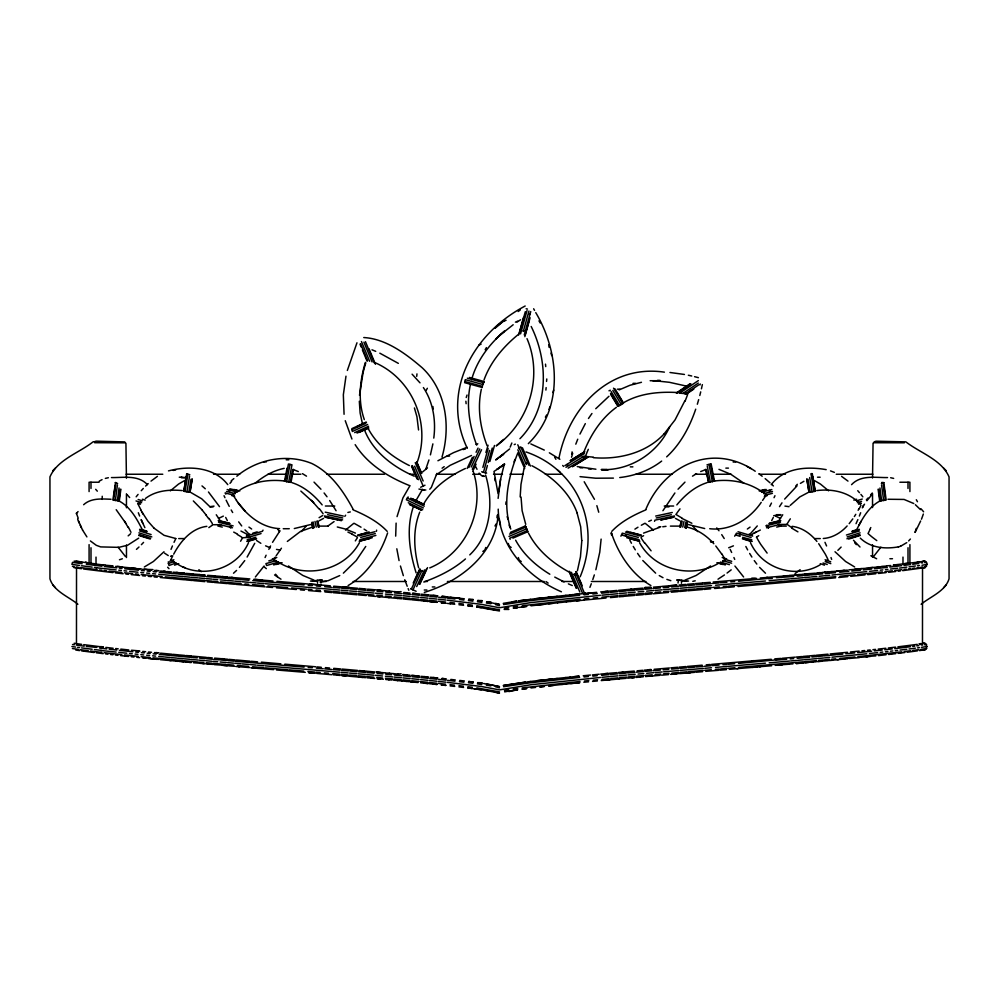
<?xml version="1.0" encoding="UTF-8"?>
<svg xmlns="http://www.w3.org/2000/svg" width="999" height="999" viewBox="0 0 999 999"><rect width="100%" height="100%" fill="white"/><g stroke="black" fill="none" stroke-linecap="round" stroke-linejoin="round"><path stroke-width="1.5" d="M76.473 643.431L76.523 567.707M922.477 643.468L922.527 567.669M812.761 476.535L815.172 491.208L809.003 492.22L806.83 478.996M815.172 491.208L812.274 473.651L811.101 473.651M520.167 496.928L520.991 484.353L523.976 468.693M581.83 540.546L580.444 556.893L577.397 570.816M769.53 490.497L769.492 491.458L769.63 490.534M175.961 562.999L168.981 565.521L168.307 561.775M396.116 523.114L395.679 536.126M601.123 539.098L599.775 552.122L595.866 569.767M498.114 498.376L500.574 479.158L504.395 463.848M367.644 424.488L352.36 431.468L351.923 428.608L365.821 422.252M359.503 395.304L363.062 372.639M433.778 438.099C436.076 420.754 433.229 402.322 423.389 387.587M678.034 583.029L678.333 580.007L688.561 581.081M681.443 583.279L681.743 580.257M523.101 330.881L523.951 330.881M387.612 532.929C380.656 553.733 367.47 574.275 348.102 585.539M700.074 384.902L700.199 383.891M498.676 491.783L500.636 479.158M120.879 489.198L119.331 500.749L112.837 499.962L115.634 482.417M113.886 495.404L115.247 485.302M113.599 500.362L115.921 483.041L115.16 482.654M115.31 500.749L117.445 484.877M117.32 500.986L119.056 487.999M119.343 494.58L119.73 491.695M118.856 500.986L120.404 489.448M498.176 514.36C495.454 554.283 460.015 581.505 424.313 592.395M376.436 531.293L376.611 530.132M768.106 527.759L768.306 526.498M464.835 381.518L482.355 386.376L482.817 384.515L465.297 379.657L464.835 381.518L464.647 382.667L482.33 387.525M483.803 382.654L483.991 381.493L469.393 377.447M186.239 476.535L183.828 491.208L189.997 492.22L192.17 479.233M183.828 491.208L186.726 473.651M185.015 491.595L187.912 474.288L186.726 473.888M186.913 491.983L189.573 476.111M188.823 492.22L190.996 479.233M189.997 492.22L192.17 478.996M481.343 389.273C477.147 408.091 480.307 427.797 487.062 445.629M293.506 469.38L290.996 482.367L288.649 482.117L284.54 481.106L287.05 468.119M285.09 481.343L288.424 464.036L291.983 464.81L288.649 482.117M285.789 478.221L286.351 475.337M286.651 481.73L289.997 464.423M290.297 482.367L292.807 469.38M345.979 376.173L343.344 394.767L344.068 414.285M432.892 443.881L430.419 454.857M702.359 384.603L701.435 388.811M681.168 521.128L679.894 526.823L680.918 526.823L682.192 521.128M680.069 527.122L681.33 521.428M682.742 527.122L684.015 521.428M684.677 527.609L685.951 521.903M685.976 528.096L687.25 522.39M686.151 528.396L687.1 524.113M397.04 516.62L402.922 497.902L409.453 486.575M470.429 384.49C465.934 404.757 469.542 425.961 476.698 445.179M441.995 457.117C450.799 426.598 446.278 390.447 422.29 367.857C405.931 353.796 385.939 338.773 363.761 337.537M699.799 395.504L700.711 391.87M873.064 443.119L872.527 477.984M417.395 461.675C430.981 423.613 412.587 379.495 375.612 362.912M558.903 458.454C568.668 407.742 609.29 364.073 664.397 372.152M363.399 371.366L364.061 368.818M902.671 570.641L925.037 567.632L927.109 564.373L926.473 562.375L924.874 561.126L922.951 561.126M919.405 650.599L925.037 649.775L926.572 648.538L926.473 644.517L924.874 643.281L922.951 643.281M347.34 370.454L356.98 342.782M518.643 334.99L523.501 317.495M519.255 333.529L525.324 311.663M520.566 333.853L527.035 310.527M523.289 331.456L528.958 311.051M524.263 334.89L530.744 311.563M525.037 335.214L529.083 320.629M524.837 336.663L530.107 317.719M485.901 452.51L488.074 445.229M482.879 467.407L488.149 448.464M486.625 473.139L483.466 472.302L489.56 450.437M485.364 472.827L487.4 465.534M488.211 462.624L492.27 448.039M489.885 461.488L494.493 445.454M697.327 404.233L698.676 399.637M364.398 367.545L365.809 362.812M413.286 506.955C406.056 528.409 409.478 551.748 416.133 572.877M571.54 457.217L572.714 453.259M482.817 384.515L483.991 381.493M365.384 362.35C359.777 380.794 357.779 401.086 364.31 419.58M471.615 379.62C476.885 360.377 489.473 343.931 504.483 331.131L495.991 338.848L500.324 334.827M654.532 521.341L654.894 520.179L674.487 515.946M915.109 532.23L916.283 528.396M580.182 576.748C601.336 525.961 578.721 470.104 526.011 451.935M416.97 373.888L416.72 376.348M426.098 390.422L427.36 388.286M466.233 397.515L467.033 395.042M486.426 347.602L485.164 349.737M485.751 547.477L484.952 549.937L482.842 551.46M514.073 461.95L514.872 459.478M496.965 517.782L497.202 515.309M496.216 523.838L494.967 525.973M505.806 504.32L506.043 501.848M546.79 378.958L546.553 381.431M546.141 387.6L545.891 390.072M552.934 392.545L553.733 390.072M546.653 414.985L545.392 417.132M549.025 409.403L549.825 406.93M508.853 609.44L504.158 609.415M571.84 454.333L572.077 451.86M508.853 691.595L517.744 689.722L508.941 691.083M645.179 587.3L650.574 587.412M751.785 578.134L755.369 578.384M428.946 459.94L425.861 469.006M592.782 579.595L594.33 574.912M620.903 536.188L622.277 533.166L638.311 537.4M862.649 507.38L863.336 505.394M687.3 394.318L687.537 393.656M695.716 409.178C689.685 426.91 680.594 444.056 666.67 456.855M419.755 512.112C412.674 529.832 413.848 549.675 418.643 567.819M436.938 473.376L431.306 487.487L429.757 489.21M585.089 456.705L585.352 456.031M589.922 587.362L591.296 583.753M517.682 453.284C508.229 477.06 502.447 504.07 510.751 529.033M575.799 444.168L577.734 439.21M484.053 379.832C490.621 361.638 503.596 346.478 518.419 334.378M734.652 536.188L736.488 533.166L751.148 537.524M859.365 516.033L860.663 512.749M510.189 447.102L511.838 443.007M171.016 549.363L172.427 545.953M584.053 451.523C590.921 434.415 601.348 418.231 616.433 407.28M920.641 520.991L915.121 532.367M684.702 401.111L675.037 419.93L664.098 433.903M265.072 557.542L266.096 555.207M856.043 523.663L857.854 519.63M774.05 497.689L774.962 495.704M413.199 583.041L419.667 569.118M414.91 580.257L420.079 569.118M416.146 591.283L411.338 589.11L420.392 569.63M412.924 589.947L421.965 570.454M416.695 586.588L424.45 569.892M419.38 584.328L426.486 569.018M419.792 584.328L427.547 567.619M689.435 386.001L685.651 385.826M519.055 448.563L519.617 447.365L518.668 448.276M467.132 468.469L472.415 457.33M468.831 467.582L474.1 456.456M476.086 452.272L478.059 448.101M471.216 467.02L479.795 448.926M472.315 469.243L481.555 449.75M472.777 471.141L476.073 464.185M174.026 542.32L175.849 538.523M170.979 559.515L171.216 559.028A117.745 90.26 85.8 0 1 172.802 555.744M579.957 434.078L585.314 423.638M415.372 501.598L422.54 489.26M254.745 543.281L247.128 557.042M856.905 529.22C862.324 518.593 868.568 507.292 879.345 501.311M268.843 549.363L270.579 545.953M771.703 520.579L773.313 517.432M769.767 506.368L771.465 503.071M869.942 529.233L870.816 527.534M263.037 530.132L262.437 531.293L246.303 536.101M408.129 496.928L406.356 499.75L423.351 507.917M858.74 525.611L861.126 521.278M858.116 510.302L859.028 508.603M645.891 509.203C664.497 464.772 712.811 442.058 755.232 471.241M230.469 527.784L231.069 526.685M669.68 426.785C657.804 453.047 630.332 470.779 601.373 469.642L607.105 469.642L601.41 469.542M173.689 554.158C180.557 541.233 191.446 528.259 206.843 526.348M242.233 537.787L250.05 537.287M880.868 547.202L873.551 556.543M273.888 559.515L275.299 557.142M272.552 542.32L280.007 530.769M662.924 510.714L674.899 492.982M365.746 546.441L356.206 560.526L343.369 573.139M248.539 542.644C236.351 570.342 199.925 579.857 175.337 562.724A120.08 92.732 -73.2 0 1 171.378 560.089L171.004 559.69M862.299 507.842L864.535 504.195M423.751 503.846C433.029 487.624 448.751 476.261 465.422 468.469M766.32 494.792L765.996 495.304A128.434 111.651 82.6 0 1 762.562 500.412M778.983 520.467L782.741 514.76M854.37 516.558L855.781 514.323M276.149 555.769L281.443 548.214M779.495 506.643L781.98 502.847M611.763 531.393C620.928 521.565 633.678 515.034 645.978 509.802M344.817 516.383L345.617 515.222M588.473 418.494L591.945 413.499M359.478 542.644C344.031 570.904 306.218 578.846 279.196 562.724A120.005 108.804 -63.5 0 1 274.388 560.064L274.013 559.74M675.873 514.56L676.236 514.048A128.609 114.71 -82 0 1 679.982 508.866M264.073 566.033L255.382 576.972M852.796 518.893L849.187 523.638M244.743 560.601L239.435 567.37M761.213 502.372C749.862 519.093 730.494 531.156 709.727 528.721M866.895 500.749L871.89 494.667M784.665 499.075L797.002 485.914M136.164 496.815L138.087 494.405M757.279 525.936L750.399 533.691M301.174 531.63L305.994 526.361M519.942 438.711C549.05 408.903 548.763 362.1 531.193 326.486M676.835 504.895C684.852 495.179 694.854 486.538 707.042 482.667M93.119 441.808C79.021 452.947 57.418 459.565 49.95 476.898L49.95 578.833C53.759 591.333 68.481 596.528 77.872 604.258M921.128 604.258C930.519 596.528 945.241 591.333 949.05 578.833L949.05 476.898C941.582 459.615 920.067 452.922 905.931 441.908M625.386 535.664L626.023 534.94L625.312 535.589M528.346 443.631C563.823 408.853 559.602 352.585 535.751 312.612M141.259 490.696L143.282 488.461M595.741 408.728L608.953 396.278M469.767 554.882C491.121 534.515 493.693 502.01 485.589 475.037M678.046 489.223L684.977 482.117M908.628 540.934L910.401 539.023M771.228 484.64C784.128 467.744 806.817 466.208 826.185 469.642M141.383 544.667L143.556 542.407M790.184 505.444L799.849 496.915L808.079 492.544M163.986 551.76L153.396 561.5L144.331 566.97M52.747 470.766L55.395 468.069M943.605 587.662L946.253 584.964M847.14 525.949C840.983 532.717 832.579 537.874 823.288 538.498M837.874 550.324L841.121 547.102M664.098 433.916C646.241 453.096 618.831 459.765 593.406 457.692M287.337 541.433L300.549 531.381L313.361 526.848M503.558 439.448L496.228 445.916C529.42 422.028 543.144 376.498 526.997 338.636M610.901 394.692L617.894 406.306L618.556 405.681M617.894 406.306L623.526 403.022L614.972 388.836M145.604 486.076L148.189 483.603M136.463 549.363L138.998 547.002M233.516 573.226L236.551 570.441M170.354 490.834L178.571 484.053L184.84 480.432M138.012 504.37L138.374 504.045A133.991 95.754 74.3 0 1 140.859 501.823M509.652 448.913L495.941 459.815M353.546 523.526L345.517 530.119M231.219 480.831L233.841 478.608M500.374 334.827L513.174 324.75M422.49 472.028L427.485 467.907M851.56 484.665C860.838 474.662 875.511 477.772 887.549 477.572M465.447 558.941C453.334 569.43 438.761 576.623 423.763 582.005M800.099 569.692L795.067 573.638M138.699 538.136L127.635 545.217L118.831 547.352L100.637 546.903L96.254 545.292L90.372 540.934M151.024 481.106L157.43 476.336M731.193 569.855L727.06 573.051M254.957 483.316C263.898 476.136 272.827 470.704 284.203 468.356M436.301 474.775L450.162 465.322L471.503 455.469M710.564 565.971L696.178 575.436L685.039 580.094M83.629 504.732C91.059 497.877 101.773 498.901 111.051 499.263M236.813 476.223C257.18 459.09 287.1 453.309 311.875 463.524C330.856 472.864 343.344 491.071 353.109 509.203M906.755 542.632L900.549 546.253M334.091 521.565L328.034 525.936M499.6 457.142L503.733 454.12L495.741 459.815M827.971 559.765L826.098 561.101M95.679 489.31L97.328 491.171M231.593 481.493L229.957 483.341M170.567 556.418L171.466 555.681M503.821 321.241L506.093 320.254M518.169 311.526L520.267 309.99M478.833 345.142L481.106 344.143M517.682 321.154L515.409 322.14M538.973 320.879L540.222 323.014M275.537 574.213L277.173 576.073M442.095 468.194L444.193 466.67M554.645 457.142L555.894 459.278M795.666 486.151L797.314 484.29M870.591 494.917L872.227 493.056M866.345 499.887L867.994 498.039M738.561 581.243L769.018 578.346M776.435 577.697L793.718 576.473M856.355 544.655L854.707 542.807M738.561 663.398L776.435 659.852M921.178 562.812L922.726 562.912M921.178 644.954L922.726 645.067M747.352 529.033L750.049 527.11M661.663 461.076C649.612 470.429 634.84 475.811 619.755 477.547M232.73 494.517L233.204 494.193A133.854 116.246 67.4 0 1 236.388 492.007M504.682 464.198L493.993 471.453L498.064 493.693M718.006 579.195L724.437 574.949M676.273 392.994L690.022 383.766M677.122 392.994L690.871 383.766M678.658 392.345L681.156 390.659M684.902 388.136L688.648 385.626M698.363 380.594L679.62 393.181A152.897 134.565 -45.6 0 1 686.6 393.806M683.304 393.144L698.301 383.079M685.202 393.956L698.95 384.727M689.235 391.62L691.733 389.935M686.338 394.143L693.83 389.098M145.417 498.489C155.906 490.472 169.568 489.398 182.28 490.584M517.045 322.09L520.566 319.767M585.277 592.857L584.527 593.331L576.098 573.613M756.543 537.037L758.728 535.701M634.914 529.133L637.974 527.21M692.494 476.161L696.54 473.651M570.167 460.626L584.452 451.798M570.491 460.626L584.777 451.798M564.872 465.659L584.353 453.621M565.958 467.32L584.14 456.068M568.156 468.156L586.338 456.918M573.376 465.971L587.662 457.142M572.402 466.77L587.986 457.142M800.399 483.404L803.883 481.293M525.187 306.006C473.376 333.179 440.259 391.408 467.282 448.314M725.049 559.765L722.776 561.101M437.937 460.751L453.571 452.634L467.008 447.302M218.481 518.456L223.339 516.121M420.641 487.25L424.975 485.227M239.985 489.847C253.359 481.493 269.555 479.108 285.04 481.081M323.551 518.381L319.193 520.754M752.297 534.078L760.339 530.032M339.747 575.586L328.172 580.681L320.017 582.055M641.121 537.037L643.593 535.701M641.333 525.237L644.942 523.264M99.263 481.143L102.048 479.632M820.341 564.697C795.679 579.445 762.225 568.818 750.461 542.644M754.033 533.104L755.943 532.092M429.757 567.919C466.608 552.484 485.564 509.428 473.314 471.64M624.288 402.297C641.071 392.794 660.888 391.408 679.745 392.669M881.368 483.429L883.84 482.654L886.163 499.962L879.669 500.749L878.121 489.198M879.669 500.749L880.431 500.362M717.906 563.698C691.021 578.721 654.62 570.104 639.522 542.644M619.08 389.91L630.032 385.252L641.47 382.292M608.99 390.821L610.327 390.197M621.765 403.646L623.526 403.022M643.556 533.104L659.602 527.397M356.755 426.698L366.483 422.252M351.835 429.695L365.734 423.351M354.67 432.617L368.569 426.261M357.043 433.067L368.169 427.997M359.091 432.442L368.831 427.997M705.494 469.38L708.541 482.117M708.004 482.367L714.46 481.106L711.113 463.798M648.763 521.366L651.423 520.192M510.402 532.405L525.324 525.961L526.598 528.833L508.966 536.438M509.54 534.09L525.824 527.06M525.324 525.961L527.36 530.606L509.715 538.211L510.164 539.31M512.887 538.136L527.809 531.705L526.51 528.833M514.235 444.617L515.372 444.143M728.671 547.777L733.416 545.841M529.695 313.848L528.808 314.21L529.732 313.998M700.686 471.553L704.944 469.892M168.494 470.879C188.786 465.571 213.886 466.708 227.772 484.64M310.939 524.487L294.293 528.546M169.705 561.276L173.888 559.765M168.194 563.648L173.789 561.625M174.538 565.159L178.734 563.648M874.113 441.883L876.023 441.208L904.919 441.845M119.455 559.752L122.353 558.766M812.274 473.888L811.088 474.288L813.985 491.595M809.003 491.983L810.189 491.595M94.106 441.833L96.141 441.158L124.838 441.908M853.82 500.124L856.618 499.225M856.655 500.849L862.249 499.05M857.379 502.734L861.575 501.386M858.528 504.183L861.338 503.284M852.122 531.143L857.879 529.345M852.234 531.593L859.427 529.345M852.459 531.855L856.767 530.506M846.44 535.014L859.39 530.956M847.164 536.9L860.114 532.854M846.927 538.798L859.889 534.752M851.473 537.712L858.678 535.464M848.713 539.073L860.226 535.464M860.301 538.136C870.416 547.939 885.151 549.238 898.451 546.865M476.061 444.33L477.822 443.793M246.915 534.94L249.85 534.065M252.784 533.191L257.18 531.88M247.852 537.524L261.039 533.603M247.115 539.835L255.919 537.212M246.765 541.433L255.557 538.811M247.827 541.433L256.618 538.811M898.363 546.903L900.636 546.228M272.327 558.866L276.798 557.554M268.781 560.901L274.75 559.153M276.348 560.589L265.896 563.648L266.633 565.521L278.559 562.025M273.664 564.934L281.119 562.749M276.161 564.497L282.13 562.749M357.654 535.139L369.318 532.055M358.216 535.139L368.431 532.442M358.941 535.914L374.987 531.68M360.689 537.4L375.262 533.541M359.865 539.66L375.899 535.414M359.141 541.196L372.265 537.737M359.702 541.196L369.905 538.498M769.355 523.251L779.607 520.691M769.08 523.613L780.793 520.691M765.846 525.886L780.494 522.227M766.52 527.772L779.707 524.487M776.71 527.11L781.106 526.011M707.017 464.81L710.576 464.036L713.91 481.343M759.165 490.946L765.059 489.485M760.351 490.946L766.245 489.485M761.5 492.107L771.815 489.547M763.648 493.643L772.489 491.446M765.072 495.167L772.427 493.344M764.31 496.341L767.244 495.604M105.345 478.396L108.354 477.734M655.681 516.058L672.265 512.487M656.268 517.957L671.34 514.71M661.363 519.717L673.426 517.12M660.564 520.042L674.138 517.12M773.688 515.696L780.968 514.685L776.41 514.685M873.638 442.744L904.407 442.794M503.234 603.359L516.908 601.136L512.35 601.798M503.546 604.582L530.619 600.586L579.607 595.279M504.42 608.503L508.803 607.704M503.546 686.725L530.619 682.742L579.607 677.434M504.42 690.659L508.803 689.859M504.657 691.87L508.978 691.083M924.874 561.126L919.23 561.95M924.874 643.281L919.23 644.093M513.249 606.992L517.719 606.343M924.624 562.637L926.473 562.375M927.109 564.373L921.977 565.272M924.724 566.658L926.572 566.383M513.249 689.148L517.719 688.498M924.624 644.792L926.473 644.517M921.44 647.34L927.109 646.528M926.572 648.538L920.903 649.35M712.1 481.343L714.46 481.106M919.242 643.818L921.115 643.556M917.319 561.95L919.242 561.675M310.439 581.081L322.29 580.007L312.4 581.243M920.903 567.207L922.839 566.933M209.94 506.668L214.048 506.106M519.305 607.367L526.698 606.381M917.444 650.861L907.08 652.247M917.269 562.212L893.768 564.984M918.83 563.461L912.699 564.285M917.469 565.746L919.48 565.471M916.932 567.744L918.943 567.469M917.269 644.367L897.901 646.852M916.82 645.878L918.83 645.604M917.469 647.889L919.48 647.614M918.943 649.625L912.811 650.449M662.762 526.773L666.008 526.336M94.58 442.707L125.35 442.832M522.165 606.967L526.585 606.381M912.811 568.294L914.897 568.019M525.749 682.08L503.234 685.514L525.874 682.08M522.165 689.11L526.585 688.536M912.699 646.428L914.784 646.153M525.874 599.924L518.306 600.923L530.344 599.363M522.177 605.731L579.994 599.288M915.421 566.008L909.053 566.845M522.177 687.886L579.994 681.443M522.265 689.11L526.698 688.536M915.421 648.164L909.053 648.988M907.179 563.311L902.846 563.873M910.576 564.56L903.983 565.384M908.541 568.843L910.688 568.568M910.576 646.703L894.679 648.651M910.688 650.724L904.107 651.548M527.235 681.88L530.344 681.505M906.842 567.12L899.537 568.094M904.107 569.405L906.343 569.13M906.842 649.263L900.024 650.099M898.588 653.071L900.836 652.797M904.894 652.522L898.113 653.346M530.207 599.363L543.743 597.777M531.006 605.819L544.467 604.245M530.207 681.505L534.815 680.968M531.006 687.974L535.589 687.437M901.71 565.659L889.809 567.057M901.835 569.68L894.817 570.516M898.113 571.203L900.411 570.916M901.835 651.835L857.791 656.655M534.652 598.813L552.634 596.79M535.427 605.282L553.334 603.259M897.901 564.697L893.193 565.259M536.138 680.794L543.531 679.932M897.676 568.231L890.421 569.068M895.778 571.478L888.561 572.315M536.301 680.794L557.08 678.458M895.566 647.127L888.336 647.976M895.291 650.661L897.676 650.386M889.222 654.195L891.62 653.908M895.778 653.633L888.561 654.47M886.563 565.821L890.783 565.546M539.847 686.912L544.268 686.4M892.394 570.804L884.927 571.64M540.022 686.912L544.467 686.4M892.257 648.938L884.789 649.775M890.421 651.223L892.881 650.936M881.593 566.383L885.851 566.108M887.312 567.345L874.337 568.768M885.401 569.63L887.924 569.355M886.076 572.602L878.433 573.451M885.851 648.251L878.196 649.1M885.401 651.785L887.924 651.51M886.076 654.757L878.433 655.606M547.964 597.277L557.08 596.316M876.473 566.957L879.045 566.67M548.676 603.746L557.767 602.784M547.964 679.432L552.397 678.945M548.676 685.901L562.187 684.465M878.196 566.957L880.781 566.67M880.231 570.204L882.841 569.917M882.379 571.928L857.791 574.512M548.901 685.901L553.334 685.414M882.229 650.062L874.337 650.911M880.231 652.359L882.841 652.072M868.543 567.807L875.574 567.245M877.609 570.491L869.492 571.341M875.823 573.738L867.756 574.6M872.914 649.675L875.574 649.387M877.609 652.634L869.492 653.496M871.465 656.168L875.823 655.893M556.818 596.316L565.946 595.379M865.833 568.094L872.914 567.519M871.64 569.055L863.323 569.917M557.504 602.784L562.187 602.322M556.818 678.458L565.946 677.534M867.494 650.249L870.229 649.962M871.64 651.198L857.629 652.647M866.083 656.743L870.479 656.455M713.96 481.081C730.219 478.896 747.152 481.905 760.938 490.996A131.768 114.361 -68.1 0 1 765.783 494.205L766.283 494.592M860.301 568.668L864.734 568.381M561.9 602.322L566.608 601.86M864.997 574.887L850.723 576.336M861.95 650.824L864.734 650.536M561.9 684.465L566.608 684.015M860.564 657.317L867.756 656.743M565.646 595.379L583.603 593.618M854.644 569.255L859.128 568.968M857.492 568.968L861.95 568.668M566.296 601.86L571.016 601.41M866.72 571.628L837.199 574.55M565.646 677.534L570.367 677.085M859.128 651.111L850.449 651.985M566.296 684.015L579.82 682.679M866.72 653.783L837.199 656.705M859.39 657.617L849.138 658.478M570.042 594.929L572.976 594.63M574.45 594.48L578.833 594.043M848.85 569.83L856.268 569.255M860.489 570.204L851.785 571.078M576.535 600.811L579.457 600.524M570.691 601.41L584.215 600.099M570.042 677.085L579.195 676.198M574.45 676.635L578.833 676.198M570.691 683.553L579.457 682.679M842.931 570.417L847.489 570.129M854.894 574.8L839.909 576.261M847.776 576.623L838.723 577.509M847.489 652.285L830.144 653.958M854.719 652.934L845.828 653.808M854.894 656.955L839.909 658.416M843.218 659.065L847.776 658.778M583.216 593.618L591.957 592.769M584.028 594.855L588.436 594.417M836.887 571.016L841.483 570.716M839.934 570.716L844.505 570.417M848.825 571.366L839.734 572.252M584.403 598.851L588.811 598.426M583.828 600.099L606.056 598.014M583.216 675.761L590.496 675.049M584.028 676.997L588.436 676.573M584.403 681.006L588.811 680.581M583.828 682.242L588.598 681.817M837.187 659.665L844.792 659.065M587.986 593.181L596.753 592.345M592.832 594.005L597.227 593.581M827.597 571.903L838.436 571.016M835.601 572.652L830.356 573.139M836.163 574.65L831.967 575.049M593.206 598.001L597.589 597.589M835.788 576.66L824.15 577.759M829.395 578.396L835.651 577.797M592.382 674.912L599.213 674.225M592.832 676.148L597.227 675.736M835.601 654.795L830.356 655.294M836.638 654.695L842.794 654.108M836.163 656.805L831.967 657.205M593.206 680.157L597.589 679.745M592.557 681.393L597.34 680.981M835.788 658.816L831.605 659.203M829.395 660.551L832.542 660.252M831.031 660.252L838.723 659.665M604.994 591.52L607.879 591.258M600.661 591.932L608.379 591.258M818.031 572.802L820.167 572.602M601.61 593.169L608.891 592.494M822.302 572.402L825.911 572.202M824.437 572.202L828.034 572.002M829.095 571.903L832.229 571.603M825.037 573.638L829.295 573.239M601.935 595.179L617.931 593.706M600.461 595.317L530.906 602.584L499.5 607.742L481.543 604.358L447.227 600.187M824.512 575.749L829.857 575.249M601.96 597.177L609.24 596.503M828.346 578.496L816.533 579.595M604.994 673.676L607.879 673.413M600.661 674.088L608.379 673.413M601.61 675.324L608.891 674.65M828.034 654.158L816.22 655.257M823.963 655.893L829.295 655.394M601.935 677.322L617.931 675.848M600.461 677.459L530.906 684.74L499.5 689.884L481.543 686.5L447.227 682.342M824.512 657.904L829.857 657.404M601.96 679.332L609.24 678.658M601.236 680.569L609.889 679.757M824.15 659.902L829.495 659.402M818.343 661.45L820.491 661.251M822.627 661.051L828.346 660.651M609.328 591.121L617.045 590.459M808.191 573.701L815.122 573.201M816.22 573.101L821.64 572.602M610.339 592.357L617.594 591.695M816.333 574.437L810.801 574.949M817.444 574.338L822.876 573.838M816.882 576.448L811.338 576.96M819.08 576.248L823.426 575.849M610.689 596.366L617.931 595.704M610.389 597.602L617.607 596.94M823.076 577.859L812.112 578.858M809.927 580.207L815.446 579.695M609.328 673.276L617.045 672.614M809.602 655.856L815.122 655.356M610.339 674.512L617.594 673.85M822.876 655.993L811.912 656.992M816.882 658.603L811.338 659.103M817.981 658.503L823.426 658.004M610.689 678.521L617.931 677.859M816.533 660.614L804.257 661.725M619.043 678.97L606.056 680.157M818.73 660.401L823.076 660.002M805.194 662.662L807.417 662.449M809.627 662.25L813.248 662.05M811.825 662.05L815.446 661.85M816.183 661.65L821.952 661.251M618.493 590.334L631.405 589.16M794.692 574.924L801.735 574.413M802.622 574.213L806.255 574.013M804.857 574.013L809.602 573.701M619.03 591.57L626.248 590.921M802.909 575.661L797.19 576.173M804.058 575.561L809.677 575.049M619.38 593.568L626.585 592.919M804.582 577.559L810.214 577.06M626.585 594.929L619.38 595.579M803.121 579.67L736.251 585.476M804.257 579.57L811.013 578.958M622.789 596.428L634.79 595.392M619.043 596.815L623.351 596.428M808.815 580.307L738.024 586.5M622.252 672.09L634.265 671.066M618.493 672.477L622.814 672.09M801.735 656.568L796.028 657.08M802.871 656.468L808.478 655.956M626.248 673.064L619.03 673.713M809.677 657.205L797.19 658.316M619.38 675.724L626.585 675.074M804.582 659.715L810.214 659.203M619.38 677.722L626.585 677.072M803.121 661.825L738.823 667.407M627.659 678.184L634.178 677.547M618.506 678.97L626.223 678.321M796.166 663.473L803.208 662.961M801.835 662.961L808.815 662.449M635.064 588.786L642.794 588.149M630.806 589.16L635.689 588.786M781.917 576.061L785.576 575.861M784.277 575.861L787.911 575.649M788.923 575.449L794.879 575.037M796.028 574.924L799.462 574.625M636.288 590.022L643.418 589.385M627.684 590.784L634.852 590.147M635.214 592.157L628.034 592.794M638.074 591.895L643.781 591.396M789.56 578.896L783.641 579.42M790.733 578.796L796.553 578.284M797.714 578.171L803.446 577.672M643.743 593.406L636.613 594.03M628.021 594.792L635.189 594.155M643.306 594.642L636.213 595.267M644.73 594.517L651.773 593.893M637.112 670.804L642.794 670.304M647.777 669.805L650.574 669.555M782.03 658.316L794.879 657.18M636.288 672.177L643.418 671.54M627.684 672.939L634.852 672.302M790.221 658.94L793.718 658.628M635.214 674.3L628.034 674.937M638.074 674.05L643.781 673.551M789.56 661.051L769.168 662.824M790.733 660.951L796.553 660.426M797.714 660.327L803.446 659.815M628.021 676.947L635.189 676.311M636.613 676.186L643.743 675.549M639.835 677.047L643.306 676.785M645.479 676.548L652.484 675.923M631.942 677.797L634.79 677.547M636.213 677.422L640.471 677.047M777.559 665.134L781.106 664.822M782.279 664.71L789.435 664.198M789.285 664.085L792.919 663.885M796.378 663.573L799.812 663.274M668.668 585.826L676.922 585.114M653.383 587.162L661.088 586.55M661.75 586.425L676.36 585.227M760.289 577.959L767.607 577.434M644.205 588.024L651.273 587.412M766.395 577.434L780.843 576.273M653.334 588.523L660.376 587.912M663.174 587.674L668.768 587.187M644.842 589.26L651.922 588.648M768.668 578.671L772.327 578.359M646.628 591.146L653.708 590.521M655.119 590.409L662.162 589.797M769.168 580.681L782.454 579.52M660.689 591.92L655.057 592.407M663.486 591.683L669.068 591.196M645.154 593.281L652.235 592.657M668.543 592.432L653.184 593.768M669.442 667.981L654.083 669.318M751.648 660.863L754.133 660.639M644.205 670.179L651.273 669.555M771.253 659.265L711.538 664.385M774.812 658.841L780.843 658.428M660.376 670.067L653.334 670.679M663.174 669.817L668.768 669.342M644.842 671.415L651.922 670.791M775.948 660.189L786.688 659.253M653.708 672.677L646.628 673.301M655.119 672.552L662.162 671.952M663.486 673.826L669.068 673.351M645.154 675.424L652.235 674.812M655.057 674.562L660.689 674.075M661.588 675.187L668.543 674.587M670.529 674.35L676.036 673.875M752.047 667.357L760.639 666.708M648.963 676.298L660.189 675.312M759.452 666.708L771.628 665.759M775.187 665.334L782.392 664.822M679.108 585.002L685.963 584.415M687.324 584.29L694.118 583.716M695.466 583.603L702.197 583.029M702.609 582.904L710.214 582.342M713.211 582.005L756.543 578.384M671.553 586.95L678.483 586.351M679.857 586.238L686.738 585.651M688.099 585.526L694.917 584.952M696.278 584.84L703.034 584.265M704.37 584.153L711.063 583.578M712.399 583.466L719.03 582.904M720.341 582.792L726.91 582.242M730.818 581.905L734.702 581.58M711.5 585.589L680.257 588.236M715.496 585.252L765.484 580.993M678.883 588.361L663.561 589.672M687.025 589.66L680.157 590.247M688.386 589.547L695.204 588.96M696.553 588.848L703.308 588.274M704.645 588.161L711.338 587.599M712.674 587.487L719.292 586.925M723.239 586.588L727.172 586.251M728.471 586.138L734.952 585.589M670.466 591.083L678.771 590.359M679.582 591.483L686.425 590.896M687.787 590.784L702.647 589.51M703.983 589.398L710.651 588.836M714.622 588.498L726.41 587.487M727.709 587.387L734.178 586.825M671.316 592.195L678.209 591.608M679.108 667.145L685.963 666.558M687.324 666.445L702.197 665.172M706.218 664.834L710.214 664.497M670.829 667.856L677.734 667.27M679.857 668.393L686.738 667.807M688.099 667.682L694.917 667.107M696.278 666.982L703.034 666.42M704.37 666.296L711.063 665.734M712.399 665.621L719.03 665.059M722.976 664.722L726.91 664.385M728.209 664.285L734.702 663.723M671.553 669.105L678.483 668.506M678.883 670.516L663.561 671.827M680.257 670.391L703.458 668.418M704.794 668.306L711.5 667.744M715.496 667.407L765.484 663.149M703.308 670.429L688.386 671.69M704.645 670.317L711.338 669.742M715.321 669.405L719.292 669.068M720.604 668.955L727.172 668.406M728.471 668.294L734.952 667.744M671.852 673.114L678.771 672.514M680.157 672.402L687.025 671.815M685.576 673.051L694.567 672.352M695.916 672.24L702.647 671.665M705.719 671.328L718.568 670.317M719.879 670.204L726.41 669.642M729.258 669.318L738.024 668.656M671.316 674.35L678.209 673.751M679.582 673.638L690.509 672.702M736.937 668.656L756.93 667.032M518.444 447.889L519.792 447.814M652.984 380.906L658.628 380.719L650.162 380.719M613.411 478.109L595.691 478.209L580.044 476.648M816.72 490.584C830.831 488.836 845.828 491.333 856.805 500.849A131.88 94.118 -74.6 0 1 860.614 504.058M482.904 476.298L484.415 476.311L481.693 475.811L479.12 473.126M418.943 489.06L424.113 489.985M549.025 347.227L548.788 344.767M545.504 364.148L545.741 366.608M657.454 380.382L660.039 380.382M633.029 383.354L635.626 383.354M686.026 386.101L689.023 386.101M617.37 389.173L619.967 389.173M684.889 393.419L687.512 393.444L684.939 393.506M466.121 403.696L465.871 401.236M432.929 406.531L433.166 408.991M465.409 449.026L462.999 449.562M447.04 456.043L449.637 456.043M286.214 459.802L288.811 459.802M263.736 461.888L266.333 461.888M733.141 462.038L735.739 462.038M630.294 466.858L632.891 466.858M580.094 467.794L582.692 467.794M725.848 468.119L728.446 468.119M588.523 468.993L591.121 468.993M175.724 469.905L173.302 470.442M605.419 469.98L608.016 469.98M126.099 474.238L162.775 474.238M213.574 474.238L239.685 474.238M267.957 474.238L285.027 474.238M292.045 474.238L300.886 474.238M326.648 474.238L384.453 474.238M409.715 474.238L415.159 474.238M437.05 474.238L455.032 474.238M472.664 474.238L480.107 474.238M493.531 474.238L502.485 474.238M509.94 474.238L523.364 474.238M545.354 474.238L561.95 474.238M636.001 474.238L672.352 474.238M695.254 474.238L706.955 474.238M713.973 474.238L731.043 474.238M759.315 474.238L785.426 474.238M836.225 474.238L872.901 474.238M179.271 477.197L181.868 477.197M817.532 477.21L820.129 477.21M185.652 477.472L181.006 477.472L184.64 477.772M111.451 477.572C123.489 477.772 138.162 474.662 147.44 484.665M495.142 480.856L494.892 478.384M284.54 481.106L286.9 481.343M99.126 482.23L89.086 482.23L89.086 491.583M899.874 482.23L909.914 482.23L909.914 491.583M881.83 482.417L883.84 482.654M421.715 489.997L425.849 489.997M887.949 499.263L904.083 499.438L913.76 503.521M325.374 506.018L334.765 506.018M664.235 506.018L673.626 506.018M210.552 506.893L213.149 506.893M666.333 506.868L668.93 506.868M350.299 511.925L347.877 512.462M778.071 524.438L786.638 524.438M212.325 524.712L220.879 524.712M320.167 526.111L328.184 526.111M670.391 526.111L678.833 526.111M779.17 526.111L786.313 526.111M658.341 527.21L660.764 526.673M283.254 528.721L289.273 528.721M527.772 531.705L527.285 530.606M742.582 537.337L751.885 539.835M178.721 538.586L184.303 538.586M814.697 538.586L820.279 538.586M710.614 541.745L713.473 541.745L710.476 541.645M889.884 558.728L892.482 558.728M923.113 567.632L925.037 567.632M96.016 567.744L116.159 569.917M419.58 571.203L422.352 571.203M678.333 580.007L676.71 580.007L686.6 581.243M695.229 580.806L692.806 581.343M321.641 581.493L326.186 581.493M353.097 581.493L406.218 581.493M424.725 581.493L427.46 581.493M447.402 581.493L544.18 581.493M561.913 581.493L574.275 581.493M591.333 581.493L645.903 581.493M432.28 586.95L434.877 586.95M424.275 590.022L426.873 590.022M923.113 649.775L925.037 649.775M100.762 650.474L116.159 652.072M655.344 380.806L669.355 382.292L684.565 385.676M253.746 579.358L273.002 580.993M276.923 581.331L321.266 585.114M248.976 580.269L235.252 579.095M252.772 580.594L304.083 584.952M308.167 585.302L312.262 585.651M316.383 586.001L320.517 586.351M265.135 583.691L339.648 590.034M242.22 581.743L248.501 582.28M249.762 582.392L256.131 582.929M257.405 583.041L263.836 583.578M240.959 581.63L234.753 581.106M252.522 584.615L264.048 585.589M267.932 585.926L287.662 587.599M291.671 587.936L306.518 589.198M307.879 589.31L311.975 589.66M244.955 583.965L248.726 584.29M316.096 590.009L320.229 590.359M264.822 586.825L235.901 584.353M266.109 586.937L272.59 587.487M276.498 587.824L296.353 589.51M300.374 589.86L304.433 590.209M308.491 590.546L320.791 591.608M257.555 661.837L251.224 661.288M261.388 662.162L280.856 663.823M284.815 664.16L315.771 666.795M317.145 666.907L321.266 667.27M304.083 667.107L235.252 661.251M308.167 667.457L312.262 667.807M316.383 668.156L323.289 668.743M248.501 664.435L242.22 663.898M249.762 664.535L256.131 665.084M257.405 665.184L263.836 665.734M265.135 665.846L339.648 672.19M240.959 663.786L234.753 663.249M264.048 667.744L252.522 666.758M265.334 667.856L287.662 669.742M288.998 669.854L303.796 671.116M248.726 666.433L237.475 665.471M307.879 671.465L314.722 672.052M316.096 672.165L320.229 672.514M273.614 669.642L250.824 667.782M276.498 669.979L305.307 672.352M308.491 672.702L315.309 673.289M246.204 578.708L249.85 578.921M254.87 579.358L262.475 580.007M309.815 584.065L330.332 585.826M231.393 577.434L247.352 578.708M333.728 586.188L349.138 587.524M221.728 576.585L227.747 577.11L221.803 576.485M228.958 577.222L232.605 577.434M324.675 586.713L331.631 587.312M234.016 578.983L227.897 578.458M333.017 587.424L340.035 588.036M341.433 588.149L348.489 588.773M226.673 578.359L213.499 577.197M227.397 580.469L233.516 580.993M341.059 590.159L348.127 590.771M217.745 579.632L212.987 579.208M220.142 579.832L226.174 580.357M241.209 583.641L220.417 581.843M324.375 590.721L331.331 591.321M332.717 591.433L339.722 592.045M341.121 592.17L348.176 592.782M218.019 581.63L213.274 581.218M324.925 591.957L331.843 592.557M333.229 592.682L340.209 593.281M227.372 583.603L214.248 582.454M228.584 583.716L234.678 584.24M341.608 593.406L357.105 594.767M236.288 660.002L249.962 661.188M325.399 667.619L329.558 667.981M333.728 668.343L340.709 668.943M214.61 658.116L227.747 659.265M228.958 659.365L235.052 659.902M342.108 669.068L357.63 670.429M324.675 668.855L331.631 669.455M333.017 669.58L340.035 670.179M226.673 660.501L220.642 659.977M227.897 660.614L234.016 661.138M341.433 670.304L348.489 670.916M219.443 659.877L213.499 659.352M233.516 663.149L227.397 662.612M341.059 672.315L348.127 672.926M220.142 661.987L226.174 662.512M217.745 661.775L212.987 661.363M324.375 672.876L328.534 673.226M332.717 673.588L339.722 674.2M227.66 664.622L233.778 665.147M341.121 674.313L348.176 674.937M226.448 664.522L213.274 663.373M309.353 672.702L313.424 673.051M238.361 666.708L249.45 667.569M251.948 667.782L258.254 668.331M316.671 673.401L331.843 674.712M333.229 674.824L338.149 675.187M228.584 665.858L234.665 666.283M235.901 666.495L239.548 666.708M337.412 675.187L340.209 675.436M341.608 675.561L345.816 675.923M223.764 665.446L227.372 665.759M342.819 586.913L349.825 587.524M350.549 587.649L357.63 588.274M359.041 588.399L363.936 588.786M213.424 575.861L220.617 576.373M207.592 575.337L214.723 575.861M202.972 574.924L205.27 575.137M349.9 588.898L357.005 589.51M358.429 589.647L365.572 590.272M206.456 576.585L212.312 577.097M205.282 576.473L199.513 575.961M349.538 590.896L356.643 591.52M358.067 591.645L373.851 593.044M211.8 579.108L205.931 578.583M204.77 578.483L198.988 577.971M349.588 592.907L356.68 593.531M358.104 593.656L365.247 594.28M206.231 580.594L212.088 581.118M205.07 580.494L198.152 579.882M358.529 594.892L366.246 595.516M207.243 581.843L213.074 582.355M359.041 670.554L363.936 670.928M221.803 658.641L224.188 658.841M207.592 657.492L212.263 657.904M206.431 657.392L192.745 656.156M349.9 671.041L357.005 671.665M358.429 671.79L365.572 672.427M206.456 658.728L212.312 659.253M205.282 658.628L199.513 658.116M349.538 673.051L356.643 673.676M358.067 673.801L373.851 675.199M204.77 660.639L198.988 660.127M205.931 660.739L211.8 661.263M349.588 675.049L356.68 675.674M358.104 675.799L365.247 676.435M212.088 663.261L206.231 662.749M203.908 662.537L199.3 662.137M342.32 675.561L349.313 676.173M350.037 676.298L365.634 677.672M220.255 665.022L214.248 664.61M221.366 665.234L227.41 665.659M358.529 677.047L362.787 677.422M213.212 664.397L206.081 663.885M363.311 588.786L366.171 589.035M367.595 589.16L376.748 589.934M377.634 590.072L389.672 591.121M199.538 574.625L204.308 574.924M192.745 574.013L199.763 574.525M189.398 573.701L191.633 573.913M367.008 590.397L374.188 591.046M377.073 591.308L382.854 591.833M192.682 575.349L198.364 575.861M191.558 575.249L178.284 574.038M375.287 593.181L382.517 593.831M197.839 577.872L191.021 577.26M189.897 577.16L184.328 576.648M366.683 594.405L373.863 595.054M376.735 595.317L382.517 595.841M197.015 579.77L165.297 576.86M368.494 595.779L375.649 596.428M377.085 596.553L379.957 596.815M204.92 581.63L193.544 580.606M363.311 670.928L366.77 671.191M367.595 671.316L374.762 671.952M376.186 672.09L380.507 672.477M189.398 655.856L191.633 656.056M367.008 672.552L374.188 673.201M377.073 673.451L382.854 673.988M192.682 657.504L197.228 657.916M191.558 657.404L178.284 656.193M375.287 675.336L382.517 675.986M191.021 659.415L197.839 660.027M189.897 659.303L184.328 658.803M366.683 676.56L373.863 677.21M376.735 677.459L382.517 677.984M198.152 662.025L152.997 657.829M367.058 677.797L371.928 678.184M371.341 678.184L374.775 678.446M377.085 678.708L379.957 678.97M202.622 663.573L204.92 663.786M207.405 663.885L210.876 664.198M199.425 663.161L193.544 662.762M200.337 663.373L203.971 663.573M378.184 590.072L381.044 590.334M193.032 573.913L186.076 573.401M184.977 573.301L179.52 572.802M385.751 592.095L391.571 592.632M385.427 594.105L392.694 594.767M183.217 576.548L171.266 575.449M385.414 596.103L391.208 596.64M377.634 596.553L389.111 597.602M192.42 580.506L185.752 579.895M184.653 579.795L179.208 579.295M376.748 672.09L385.352 672.876M386.276 673.014L389.672 673.276M186.076 655.556L190.809 655.856M179.52 654.944L184.977 655.456M385.751 674.25L391.571 674.787M385.427 676.248L392.694 676.922M183.217 658.703L177.735 658.204M176.661 658.104L171.266 657.604M385.414 678.259L392.669 678.92M377.634 678.708L383.366 679.233M385.714 679.495L389.111 679.757M189.073 662.349L191.296 662.562M185.752 662.05L190.472 662.349M187.175 662.05L179.208 661.45M389.173 591.121L392.557 591.396M393.519 591.52L398.339 591.932M184.228 573.101L176.286 572.502M173.089 572.202L177.76 572.502M394.48 592.907L401.773 593.581M177.21 573.938L159.266 572.252M394.155 594.904L401.461 595.591M170.205 575.349L164.922 574.85M394.118 596.903L401.411 597.589M388.611 597.602L397.764 598.413M178.122 579.195L172.777 578.696M171.716 578.596L160.277 577.509M389.173 673.276L394.006 673.676M393.519 673.676L398.339 674.088M178.446 654.845L173.089 654.345M394.48 675.049L401.773 675.736M172.028 654.245L160.564 653.159M177.21 656.093L165.484 654.994M394.155 677.06L401.461 677.734M170.205 657.504L164.922 657.005M394.118 679.058L401.411 679.745M388.611 679.757L391.983 680.032M393.431 680.157L397.764 680.569M175.974 661.151L178.122 661.35M181.743 661.55L183.903 661.75M172.777 660.851L177.435 661.151M169.605 660.551L171.716 660.751M397.877 591.932L401.111 591.62M403.708 592.482L407.043 592.769M403.234 593.718L410.564 594.417M166.771 571.603L171.403 571.903M163.649 571.303L165.722 571.503M402.922 595.729L410.252 596.428M163.886 574.75L158.704 574.263M402.872 597.727L410.189 598.426M397.302 598.413L401.66 598.826M403.109 598.963L406.443 599.25M162.175 576.56L141.209 574.512M397.877 674.088L401.111 673.763M402.684 674.5L407.043 674.912M403.234 675.873L410.564 676.573M164.448 654.894L159.266 654.407M402.922 677.884L410.252 678.583M163.886 656.905L158.704 656.405M402.872 679.882L410.189 680.581M397.302 680.569L402.098 680.981M401.66 680.981L406.443 681.393M166.458 660.252L171.104 660.551M165.422 660.152L160.277 659.665M406.618 592.769L409.952 593.044M412.475 593.331L419.805 594.043M412.038 594.567L419.393 595.279M160.564 571.016L165.172 571.303M154.495 570.417L157.517 570.716M411.725 596.565L419.081 597.29M153.172 571.665L156.206 571.952M411.663 598.576L419.006 599.288M152.597 573.676L155.632 573.963M406.031 599.25L410.801 599.662M411.863 599.812L419.543 600.524M154.208 576.923L157.23 577.21M406.618 674.912L409.952 675.199M412.475 675.474L419.805 676.198M412.038 676.723L419.393 677.434M154.495 652.572L157.517 652.871M411.725 678.721L419.081 679.432M153.172 653.808L156.206 654.108M411.663 680.719L419.006 681.443M152.597 655.819L155.632 656.118M406.031 681.393L409.353 681.68M410.402 681.817L418.082 682.529M154.208 659.065L157.23 659.365M595.916 469.218L577.247 466.595M412.874 593.331L415.784 593.618M420.866 595.429L428.246 596.166M156.069 570.417L159.066 570.716M148.551 569.83L151.511 570.129M420.567 597.427L427.947 598.164M147.215 571.078L150.175 571.366M420.479 599.437L427.847 600.174M146.628 573.089L149.6 573.376M148.277 576.336L151.224 576.623M411.413 675.336L418.706 676.048M420.866 677.584L428.246 678.321M156.069 652.572L159.066 652.871M148.551 651.985L151.511 652.285M420.567 679.582L427.947 680.319M147.215 653.234L150.175 653.521M420.479 681.58L427.847 682.317M146.628 655.232L149.6 655.531M410.801 681.817L415.172 682.242M150 657.529L141.209 656.655M158.779 659.365L148.277 658.478M279.608 528.646C261.326 527.747 246.328 514.922 236.401 500.449M421.278 594.193L428.958 594.929M424.213 594.48L428.633 594.929M142.732 569.255L152.959 569.592M141.371 570.491L144.281 570.779M140.784 572.502L143.694 572.789M420.641 600.674L427.984 601.41M142.47 575.749L145.355 576.036M421.278 676.348L427.485 676.935M424.213 676.635L428.633 677.085M142.732 651.41L145.629 651.698M141.371 652.647L144.281 652.934M140.784 654.657L143.694 654.944M420.641 682.816L428.309 683.553M423.576 683.116L427.984 683.553M149.862 658.478L152.81 658.778M142.47 657.904L145.355 658.191M429.72 596.316L437.125 597.077M144.356 569.255L147.24 569.542M429.42 598.314L436.838 599.075M139.872 568.968L131.506 568.094M138.511 570.204L124.663 568.768M429.32 600.324L436.713 601.086M423.926 600.961L428.309 601.41M429.458 601.56L436.813 602.322M137.924 572.215L129.508 571.341M135.502 573.926L138.337 574.225M139.61 575.461L131.244 574.6M429.72 678.471L437.125 679.233M429.42 680.469L436.838 681.231M137.05 650.824L139.872 651.111M135.677 652.072L138.511 652.359M429.32 682.467L436.713 683.229M429.458 683.716L436.813 684.465M135.077 654.07L137.924 654.357M138.337 656.368L124.513 654.932M144.081 657.904L146.965 658.191M136.788 657.317L139.61 657.617M669.967 372.49L684.44 374.463M430.419 595.079L437.762 595.841M433.054 595.379L437.487 595.841M138.699 568.668L141.508 568.968M429.77 601.56L437.1 602.322M132.705 573.638L124.513 572.777M430.419 677.235L437.762 677.996M433.054 677.534L437.487 677.996M138.699 650.824L131.506 650.249M132.867 651.773L119.368 650.349M129.508 653.496L132.28 653.783M438.611 597.24L446.029 598.026M438.311 599.238L445.741 600.024M135.914 568.381L120.804 566.957M438.199 601.236L445.604 602.022M124.063 570.779L126.773 571.053M438.611 679.382L446.029 680.182M438.311 681.393L445.741 682.18M438.199 683.391L445.604 684.178M432.704 684.015L437.1 684.465M126.773 653.209L118.769 652.359M131.244 656.743L134.003 657.03M441.92 596.316L451.036 597.277M441.233 602.784L445.666 603.259M125.837 574.025L128.521 574.313M441.92 678.458L446.366 678.945M128.771 649.962L120.804 649.1M441.233 684.939L445.666 685.414M128.521 656.455L120.567 655.606M442.182 596.316L446.603 596.79M447.515 598.189L454.957 599.013M441.496 602.784L445.904 603.259M119.368 568.194L122.003 568.481M118.769 570.204L121.391 570.491M121.853 572.502L109.053 571.078M123.177 573.738L115.434 572.889M442.182 678.458L445.129 678.783M447.515 680.344L454.957 681.168M441.496 684.939L445.904 685.414M121.853 654.645L104.183 652.672M124.887 655.893L127.535 656.168M122.527 566.957L115.672 566.383M447.377 603.421L450.324 603.746M116.771 567.907L104.321 566.508M115.672 648.538L118.219 648.826M116.771 650.062L109.191 649.213M450.811 597.277L459.902 598.289M450.049 602.509L454.508 603.009M117.407 566.383L119.955 566.67M450.099 603.746L454.732 604.245M450.811 679.432L455.257 679.932M450.049 684.665L454.508 685.164M450.099 685.901L454.732 686.4M115.434 655.032L117.982 655.319M585.252 456.955L585.976 457.03M110.664 565.821L113.149 566.108M112.924 572.602L83.554 568.993M113.149 648.251L105.807 647.414M110.439 654.47L112.924 654.757M455.257 597.777L464.348 598.813M112.437 565.821L105.807 565.259M104.183 570.516L106.606 570.804M106.743 648.938L99.6 648.089M459.428 599.525L463.911 600.049M458.966 603.521L463.424 604.045M459.428 681.68L463.911 682.205M458.966 685.676L463.424 686.201M105.594 653.908L108.004 654.195M458.978 604.757L463.573 605.282M103.434 564.984L94.306 563.873M101.948 566.221L86.301 564.285M99.463 569.954L101.811 570.242M459.715 680.444L464.348 680.968M458.978 686.912L463.573 687.437M103.434 647.127L83.741 644.642M101.324 650.386L94.393 649.55M101.811 652.384L90.459 650.998M102.909 564.697L105.232 564.984M103.222 653.633L96.329 652.797M686.713 393.319L687.387 393.406M704.707 528.546L688.061 524.487M175.712 538.498L164.073 535.327L154.046 528.171M94.393 567.395L96.666 567.669M97.165 569.68L80.057 567.469M100.624 646.578L102.909 646.852M468.656 599.363L473.002 599.363M468.381 600.586L472.877 601.161M467.894 604.582L472.352 605.144M467.857 605.819L472.302 606.381M92.158 567.12L81.531 565.746M468.656 681.505L473.126 682.08M468.381 682.742L472.877 683.304M467.894 686.738L472.352 687.3M467.857 687.974L472.302 688.536M92.158 649.263L81.531 647.889M468.793 599.363L473.251 599.924M467.994 605.819L472.415 606.381M96.154 563.873L87.85 563.036M468.793 681.505L473.251 682.08M467.994 687.974L472.415 688.536M94.106 652.522L81.556 650.861M91.633 651.96L93.769 652.247M473.776 688.723L490.059 691.083M86.301 646.428L96.816 647.427M88.312 650.724L80.057 649.625M89.723 563.036L74.126 561.126M473.888 688.723L481.256 689.722M84.216 646.153L76.274 645.067M87.65 562.762L85.602 562.062M82.18 563.736L72.527 562.375L71.891 564.373L79.52 565.471M784.952 506.106L789.06 506.668M482.092 601.136L477.609 600.511L482.042 600.599M477.36 601.748L481.855 602.36M476.823 605.731L499.5 609.752M476.735 606.967L499.5 610.988M482.092 683.279L477.609 682.667L482.042 682.754M477.36 683.89L481.855 684.515M476.823 687.886L499.5 691.895M83.454 650.861L85.439 651.136M476.835 606.967L481.256 607.579M81.556 568.718L73.963 567.632M81.731 644.367L74.126 643.281M77.56 647.34L79.52 647.614M76.161 566.933L78.097 567.207M78.097 649.35L72.427 648.538M81.681 561.95L76.049 561.126M79.595 650.599L75.799 650.049M75.624 647.077L71.891 646.528M72.427 566.383L74.276 566.658M483.591 683.503L499.5 686.638L486.65 683.94M72.527 644.517L74.376 644.792M486.6 601.798L499.5 604.482L495.766 603.359M486.363 603.021L490.871 603.746M485.601 608.229L494.318 609.715M486.363 685.177L490.871 685.888M485.601 690.384L499.5 693.144L494.318 691.87M486.65 601.798L491.046 602.047M792.157 526.348C802.122 527.547 810.763 533.766 816.92 541.433M276.498 549.413L280.282 550.074M337.287 526.985L345.417 529.058L355.444 533.104M187.912 474.288L189.81 474.675M325.224 512.162L343.319 516.058M327.66 514.71L342.732 517.957M324.513 515.946L342.595 519.855M325.574 517.12L337.637 519.717M324.862 517.12L341.446 520.691M890.646 477.734L893.655 478.396M688.348 375.237L691.733 375.999M685.639 526.848C696.69 528.871 706.418 535.427 713.81 543.706M115.921 483.041L117.632 483.429M526.136 308.753L527.447 309.066M233.941 489.485L239.835 490.946M229.807 488.748L238.649 490.946M227.185 489.547L237.5 492.107M226.511 491.446L235.352 493.643M233.928 495.167L225.1 492.969L225.861 494.143M231.756 495.604L234.69 496.341M219.393 520.691L229.645 523.251M218.207 520.691L229.92 523.613M218.506 522.227L233.154 525.886M219.293 524.487L232.48 527.772M217.894 526.011L222.29 527.11M694.555 376.673L698.388 377.672M626.76 531.293L641.346 535.139M630.569 532.442L640.784 535.139M625.474 532.055L640.059 535.914M621.64 535.027L639.135 539.66M626.735 537.737L639.86 541.196M629.095 538.498L639.298 541.196M467.32 378.196L483.379 382.654M495.454 604.582L499.5 605.719M495.454 686.725L499.5 687.874M481.655 471.79L483.466 472.302M722.202 557.554L726.673 558.866M724.25 559.153L731.705 561.338M722.652 560.589L731.605 563.211M720.441 562.025L729.395 564.647M717.881 562.749L725.336 564.934M716.87 562.749L722.839 564.497M749.15 534.065L752.085 534.94M738.036 531.73L752.697 536.101M735.751 535.027L740.159 536.338M743.443 538.811L752.235 541.433M742.382 538.811L751.173 541.433M141.121 529.345L146.878 531.143M139.573 529.345L146.766 531.593M142.233 530.506L146.541 531.855M139.61 530.956L151.124 534.565M138.886 532.854L151.836 536.9M139.111 534.752L150.624 538.349M140.322 535.464L147.527 537.712M138.774 535.464L150.287 539.073M142.382 499.225L145.18 500.124M138.149 499.5L142.345 500.849M136.014 500.936L141.621 502.734M137.662 503.284L140.472 504.183M666.857 579.383L670.829 580.681M188.811 491.595L189.997 491.983M718.955 469.343L730.881 474.313L744.043 483.316M313.961 580.094L302.822 575.436L288.436 565.971M291.958 482.667C304.146 486.538 314.148 495.179 322.165 504.895M825.112 559.765L830.693 561.775M825.211 561.625L830.806 563.648M823.039 562.999L827.222 564.51M820.266 563.648L824.462 565.159M566.92 464.647L567.844 464.997L566.982 464.51M830.506 470.879L834.365 472.377M294.056 469.892L298.314 471.553M353.022 509.802C365.322 515.034 378.072 521.565 387.237 531.393M265.584 545.841L270.329 547.777M410.127 485.814C388.648 477.322 367.769 464.523 355.157 444.655M371.99 349.8L375.724 351.348M775.661 516.121L780.519 518.456M530.844 443.931L544.28 450.099M182.742 566.758L185.027 567.732M190.921 492.544L201.736 498.826L210.215 507.03M568.381 583.866L572.265 585.539M685.714 385.689L686.438 386.001M691.87 523.251L681.867 518.369M347.914 532.105L352.21 534.078M414.248 476.186C393.119 466.958 372.864 451.71 364.448 429.807M876.647 558.766L870.853 555.731M379.82 353.171L398.339 363.361M412.475 498.813L424.25 504.458M410.739 498.176L423.826 504.458M407.28 498.002L424.288 506.168M408.291 502.759L422.689 509.665M409.877 504.47L421.653 510.114M409.453 504.47L421.228 510.114M561.413 591.795C528.121 577.497 499.05 547.04 498.214 509.14M854.669 566.97L845.604 561.5L835.014 551.76M240.946 531.056L246.703 534.078M564.123 581.918L554.757 577.097M409.353 465.559C392.457 457.192 376.66 445.03 367.882 427.984M118.569 500.362L119.331 500.749M233.716 532.105L237.475 534.078M814.16 480.432L820.429 484.053L828.646 490.834M679.807 520.754L675.449 518.381M531.905 465.734C551.523 476.048 569.505 491.77 577.197 513.086M354.058 523.264L361.026 527.21M746.927 466.371L751.111 468.681M659.253 575.586L662.999 577.684M797.926 531.855L791.857 528.221M119.655 501.311C130.432 507.292 136.676 518.593 142.095 529.22M568.481 571.74C552.135 562.662 537.15 549.999 528.496 533.141M549.35 452.809L559.877 459.265M650.898 585.539C631.53 574.275 618.331 553.733 611.388 532.929M302.46 473.651L306.506 476.161M274.563 574.949L277.697 577.085M277.547 576.985L280.994 579.195M549.825 574.225C535.988 565.784 523.439 554.57 515.621 540.197M256.518 540.471L260.839 543.319M164.585 553.171L168.244 555.581M364.086 529.133L366.808 530.944M841.57 476.336L847.976 481.106M410.614 588.598L411.338 589.11M248.951 527.11L251.648 529.033M560.214 472.415L557.442 469.955M876.797 540.621L872.052 536.987A131.893 69.743 77.3 0 1 868.393 533.841L868.056 533.466M511.176 547.464L509.078 545.941L508.279 543.468M521.241 561.538L519.143 560.014L518.344 557.542M546.041 581.568L548.139 583.091M758.865 473.738L762.187 476.223M300.849 491.083L313.723 502.659M653.483 530.119L645.454 523.526M766.67 525.374L767.956 526.673L766.608 525.437M655.631 573.139L642.794 560.526M198.901 569.692L201.311 571.678M266.333 568.656L264.635 567.232M915.371 504.732L920.466 509.615M765.159 478.608L770.029 482.829M201.998 485.914L205.282 488.786M277.672 529.045L279.458 531.605M193.331 500.949L202.397 510.189M765.484 573.226L759.565 567.37M771.902 484.552L773.363 485.939M125.449 556.543L118.132 547.202M314.023 482.117L320.954 489.223M860.002 547.002L853.496 540.284M946.253 470.766L943.605 468.069M52.747 584.964L55.395 587.662M154.033 528.134L147.939 521.241L140.884 510.302M412.088 374.175L419.992 382.842M168.993 568.656L167.62 567.232M693.006 526.361L697.826 531.63M245.03 529.895L248.601 533.691M311.426 500.337L318.968 508.916M245.367 511.388L237.837 502.372M743.618 576.972L734.927 566.033M127.11 494.667L129.658 497.552M208.454 491.983L219.505 506.643M857.741 490.696L859.477 492.694M562.699 465.447L563.573 466.471M651.098 550.824L644.63 542.644M116.184 509.702L125.986 523.513M860.913 494.405L862.836 496.815M767.12 553.096L760.801 544.467A113.449 90.522 85.5 0 1 756.805 537.737L756.493 537.3M715.771 545.991L721.802 554.158M202.273 510.202L205.919 514.76M716.745 527.909L718.993 530.769M324.101 492.982L327.01 496.778M238.674 521.865L241.721 525.936M754.257 560.601L756.83 564.073M818.705 543.706L825.311 554.158A115.872 88.749 -85.9 0 1 827.759 559.053M205.794 514.747L208.716 518.768M86.901 536.9L82.542 530.007M584.19 481.755L594.455 499.313M637.574 553.384L640.072 556.967M216.259 514.76L220.017 520.467M329.67 500.536L336.076 510.714M721.728 534.652L724.213 538.523M749.662 553.446L751.872 557.042M616.883 392.707L622.327 401.735M613.536 388.174L622.877 403.646M612.837 390.472L621.39 404.657M611.101 391.496L619.655 405.681M615.446 400.512L616.995 403.097M610.539 393.406L618.319 406.306M633.254 546.441L635.302 549.85M141.983 512.225L143.232 514.323M916.308 499.737L917.469 501.723M124.55 521.278L128.184 527.534M231.181 509.965L232.667 512.524M533.641 308.766L534.527 310.377M725.099 559.565L724.837 559.028A116.096 105.807 -83 0 0 721.915 554.07M629.882 540.284L631.455 543.231M745.853 546.49L747.652 549.912M475.512 466.433L477.01 469.28M77.622 519.068L82.567 530.032M229.233 506.368L226.111 500.162M225.687 517.432L227.297 520.579M144.892 527.659L141.146 519.63L142.869 523.464M730.157 549.363L731.643 552.459M80.232 525.324L81.344 527.659M230.357 526.635L230.894 527.759M351.923 439.036L345.254 420.716M224.038 495.704L224.95 497.689M824.974 542.32L826.573 545.953M522.427 447.752L530.407 466.071M520.754 446.828L528.733 465.147M517.769 444.78L526.361 464.51M517.832 449.775L525.199 466.683M517.882 453.071L524.675 468.568M416.858 462.162L421.728 473.451M416.571 462.162L421.428 473.451M415.247 462.637L423.151 480.994M414.61 466.233L423.139 486.001M412.35 465.596L418.431 479.707M412.412 467.482L417.282 478.771M411.501 466.071L416.983 478.771M576.248 571.728L582.267 585.814M575.836 571.728L581.256 584.403M574.487 574.375L582.305 592.694M571.416 572.34L579.845 592.057M570.367 572.34L572.177 576.56M573.376 579.383L575.187 583.603M569.418 571.403L576.648 588.311M569.018 571.403L576.248 588.311M733.928 557.542L734.715 559.403M740.222 534.69L739.772 533.616L739.909 534.79M369.031 348.763L375.462 364.285M365.472 341.695L374.225 362.874M363.911 342.182L372.09 361.938M361.451 341.533L369.63 361.301M360.552 343.718L367.557 360.664M360.04 344.193L361.213 347.028M362.375 349.85L367.045 361.139M78.372 520.991L79.246 523.089M408.141 588.586L408.841 590.284M138.337 512.749L139.635 516.033M407.205 586.251L404.757 579.745M831.018 557.542L831.655 559.403M525.736 524.363L522.115 510.664L521.041 497.015M577.122 513.111L580.681 526.81L581.743 540.459M550.973 353.147L551.773 355.619M507.142 516.645L507.942 519.105M509.153 525.062L509.952 527.534M414.423 407.954L416.933 416.695L418.556 429.957M403.346 575.649L400.437 566.021M596.865 505.669L598.726 512.212M362.575 424.375L360.115 413.012L359.328 401.236M317.832 521.128L319.106 526.823L318.082 526.823L316.808 521.128M317.67 521.428L318.931 527.122M314.985 521.428L316.258 527.122M313.049 521.903L314.323 527.609M311.75 522.39L313.024 528.096M311.9 524.113L312.849 528.396M125.924 443.219L126.436 478.209M399.063 560.589L396.815 548.788M499.213 518.581L500.511 525.262M712.649 475.337L713.211 478.221M709.003 464.423L712.349 481.73M707.292 466.258L710.351 482.117M706.193 469.38L708.703 482.367M809.665 477.559L812.087 491.983M808.004 479.233L810.177 492.22M806.83 479.233L809.003 492.22M229.37 490.534L229.508 491.458L229.47 490.497M883.753 485.302L885.114 495.404M883.079 483.041L885.401 500.362M881.555 484.877L883.69 500.749M879.944 487.999L881.68 500.986M879.27 491.695L879.657 494.58M878.596 489.448L880.144 500.986M320.667 580.007L320.966 583.029M317.257 580.257L317.557 583.279M872.527 493.543L872.539 507.542M872.552 544.867L872.552 557.305M126.448 493.768L126.448 507.754M126.461 545.079L126.473 557.529M909.914 544.617L909.914 563.336M908.004 482.23L908.004 488.461M908.004 547.739L908.004 563.336M902.984 557.092L902.984 563.336M102.223 496.266L102.223 499.388M96.016 557.092L96.016 563.336M90.996 482.23L90.996 488.461M90.996 547.739L90.996 563.336M89.086 544.617L89.086 563.336M920.891 508.703A131.668 71.041 -76 0 1 923.613 511.788M868.393 532.867A130.382 72.752 -85.6 0 1 870.079 529.433M923.326 514.06A128.546 66.596 85.8 0 1 921.465 519.205M787.087 523.963A128.496 94.905 -84.5 0 1 790.334 518.831M791.982 527.747A131.831 93.169 74.2 0 1 787.374 524.537M860.951 505.344A130.644 92.607 84.7 0 1 859.19 508.778M644.405 542.832A115.834 108.117 83.5 0 1 641.121 537.962M681.992 518.031A131.793 113.661 67.5 0 1 676.598 514.835M128.396 527.185A128.384 71.99 85.7 0 1 130.981 532.33M76.349 513.761A133.766 71.029 77.7 0 1 78.047 511.563M78.197 518.219A128.546 65.772 -86.2 0 1 76.399 513.099M130.582 533.716A134.116 70.829 -77.2 0 1 128.159 535.864M237.35 534.54A119.905 91.746 72.7 0 1 241.858 537.237M242.47 537.974A117.457 94.281 -85.9 0 1 240.572 541.233M209.041 518.381A128.496 95.429 84.9 0 1 212.325 523.538M141.096 510.077A128.559 90.722 -85 0 1 138.449 504.945M211.913 525.474A134.028 95.429 -74.9 0 1 208.828 527.609M352.123 534.303A120.067 108.367 64.1 0 1 357.28 536.987M357.455 537.649A117.82 109.54 -82.7 0 1 355.307 540.896M319.28 508.616A128.609 115.072 82.5 0 1 323.114 513.761M236.526 500.337A128.434 111.526 -82.8 0 1 233.142 495.192M322.689 515.509A133.966 116.209 -68.5 0 1 319.093 517.657M585.539 456.106A146.453 142.582 -85.3 0 1 588.311 449.325M593.394 457.105A152.859 140.722 32.1 0 1 586.001 456.443M687.637 394.455A146.541 137.113 87 0 1 685.027 401.261M499.238 324.413L494.842 328.334L503.758 320.866L499.225 324.413M504.408 464.198L496.94 469.405L504.408 464.198M585.114 456.905L582.117 456.93L585.077 456.843M517.744 607.579L513.336 608.229L517.819 607.579M526.573 463.049L525.636 463.061L526.473 463.099M576.336 574.375L573.676 574.375L576.236 574.425M768.581 527.772L767.532 526.735L768.581 527.772M611.663 535.277L611.376 532.742L611.65 535.227"/></g></svg>
